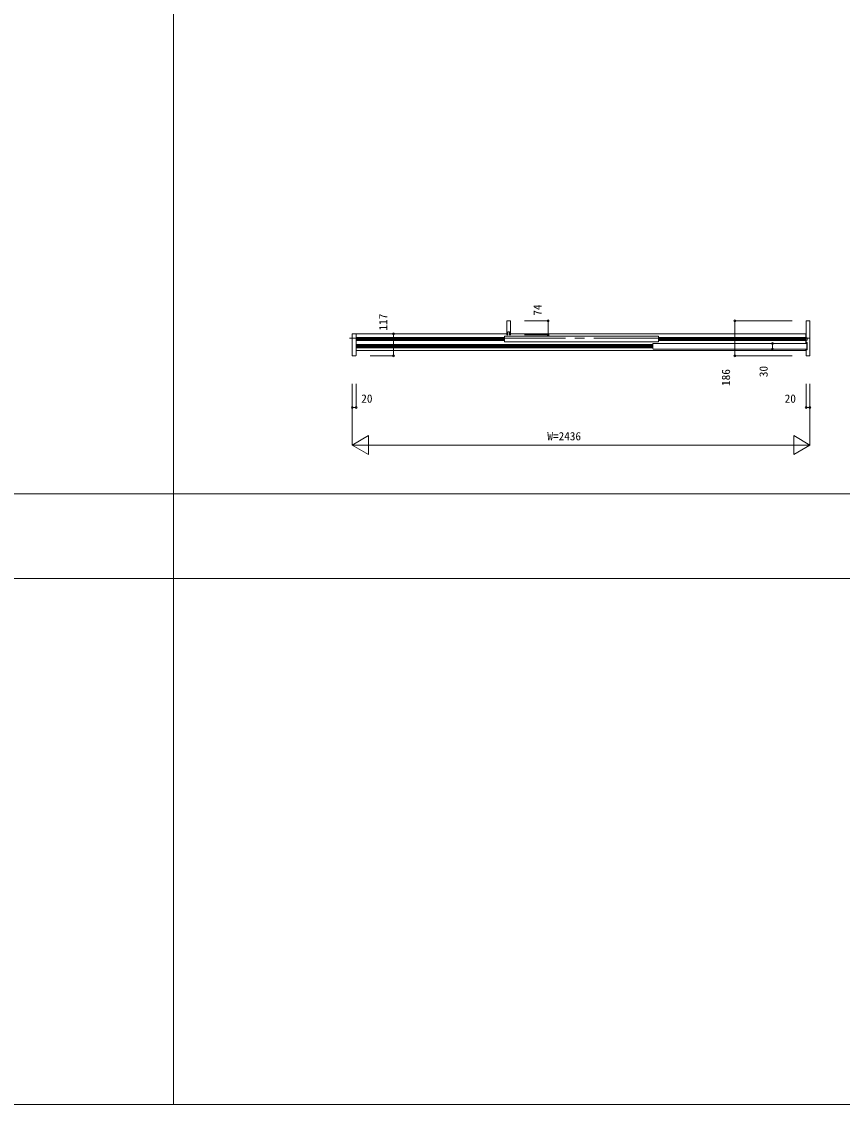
# Model space of a CAD drawing. Units: millimetres, scale not verified. Extents: x -14341 to 14341, y -10000 to 10000.
# Drawn here: x -9449 to -5080, y -10000 to -4240 of the extents above; entities that cross this region are included whole.
import ezdxf
from ezdxf.enums import TextEntityAlignment as Align

# ---------------------------------------------------------------- set-up
doc = ezdxf.new("R2010")
doc.units = ezdxf.units.MM
doc.header["$LTSCALE"] = 50
doc.linetypes.add('USER1', pattern=[13, 10, -1, 1, -1])
for name, color, linetype, lineweight in [('0-1_YKK_F1', 7, 'Continuous', 18), ('0-4_YKK_N1', 2, 'Continuous', 18), ('0-5_YKK_B1', 4, 'Continuous', 18), ('0-6_YKK_Z1', 7, 'Continuous', 18)]:
    doc.layers.add(name, color=color, linetype=linetype, lineweight=lineweight)
doc.styles.add('ＭＳ ゴシック', font='')
doc.styles.get('ＭＳ ゴシック').set_extended_font_data('MS Gothic')

msp = doc.modelspace()

# ---------------------------------------------------------------- linework, layer by layer
at = {"layer": '0-1_YKK_F1'}
for p, q in [((-8640.51, -10000), (-8640.51, 9500)), ((-14340.51, -6752.5), (14159.49, -6752.5)), ((-14340.51, -7202.5), (14159.49, -7202.5)), ((-14340.51, -10000), (14340.51, -10000))]:
    msp.add_line(p, q, dxfattribs=at)
at = {"layer": '0-4_YKK_N1'}
for p, q in [((-6772.19, -5831.5), (-6647.19, -5831.5)), ((-6647.19, -5905.5), (-6647.19, -5831.5)), ((-5653.04, -6017.5), (-5653.04, -5831.5)), ((-5348.04, -5831.5), (-5653.04, -5831.5)), ((-7594.04, -5900.5), (-7469.04, -5900.5)), ((-7469.04, -6017.5), (-7469.04, -5900.5)), ((-6772.19, -5905.5), (-6647.19, -5905.5)), ((-5453.04, -5981.5), (-5453.04, -5951.5)), ((-7594.04, -6017.5), (-7469.04, -6017.5)), ((-5348.04, -6017.5), (-5653.04, -6017.5)), ((-7689.04, -6167.5), (-7689.04, -6492.5)), ((-7668.98, -6167.5), (-7668.98, -6292.5)), ((-5253.04, -6167.5), (-5253.04, -6492.5)), ((-7688.98, -6292.5), (-7668.98, -6292.5)), ((-7689.04, -6492.5), (-7602.44, -6442.5)), ((-7602.44, -6442.5), (-7602.44, -6542.5)), ((-5339.64, -6442.5), (-5339.64, -6542.5)), ((-5339.64, -6442.5), (-5253.04, -6492.5)), ((-7689.04, -6492.5), (-7602.44, -6542.5)), ((-7688.98, -6492.5), (-5253.04, -6492.5)), ((-5339.64, -6542.5), (-5253.04, -6492.5))]:
    msp.add_line(p, q, dxfattribs=at)
msp.add_lwpolyline([(-5273.04, -6167.5), (-5273.04, -6292.5), (-5253.04, -6292.5)], dxfattribs=at)
for centre in [(-6647.19, -5831.5), (-5653.04, -5831.5), (-7469.04, -5900.5), (-6647.19, -5905.5), (-5453.04, -5951.5), (-5453.04, -5981.5), (-7469.04, -6017.5), (-5653.04, -6017.5), (-7689.04, -6292.5), (-7668.98, -6292.5), (-5273.04, -6292.5), (-5253.04, -6292.5)]:
    msp.add_circle(centre, 5, dxfattribs=at)
at = {"layer": '0-5_YKK_B1'}
for p, q in [((-6867.19, -5900.5), (-7668.04, -5900.5)), ((-7668.04, -5989), (-7668.04, -5900.5)), ((-6879.19, -5920), (-7668.04, -5920)), ((-6879.19, -5922.6), (-7668.04, -5922.6)), ((-6879.19, -5926.8), (-7668.04, -5926.8)), ((-6879.19, -5930.2), (-7668.04, -5930.2)), ((-6879.19, -5915.5), (-6877.19, -5913.5)), ((-6879.19, -5915.5), (-6879.19, -5941.5)), ((-6061.19, -5913.5), (-6877.19, -5913.5)), ((-5274.04, -5900.5), (-6847.19, -5900.5)), ((-6061.19, -5913.5), (-6059.19, -5915.5)), ((-6059.19, -5941.5), (-6059.19, -5915.5)), ((-5274.04, -5920), (-6059.19, -5920)), ((-6059.19, -5922.6), (-5274.04, -5922.6)), ((-6059.19, -5926.8), (-5274.04, -5926.8)), ((-6059.19, -5930.2), (-5274.04, -5930.2)), ((-5274.04, -5900.5), (-5274.04, -5951.5)), ((-6879.19, -5934.4), (-7668.04, -5934.4)), ((-6879.19, -5937), (-7668.04, -5937)), ((-6089.54, -5958), (-7668.04, -5958)), ((-6089.54, -5960.6), (-7668.04, -5960.6)), ((-6089.54, -5964.8), (-7668.04, -5964.8)), ((-6089.54, -5968.2), (-7668.04, -5968.2)), ((-6089.54, -5972.4), (-7668.04, -5972.4)), ((-6089.54, -5975), (-7668.04, -5975)), ((-7668.04, -5989), (-5274.04, -5989)), ((-6877.19, -5943.5), (-6879.19, -5941.5)), ((-6061.19, -5943.5), (-6877.19, -5943.5)), ((-6089.54, -5953.5), (-6087.54, -5951.5)), ((-6089.54, -5953.5), (-6089.54, -5979.5)), ((-6087.54, -5981.5), (-6089.54, -5979.5)), ((-5271.54, -5951.5), (-6087.54, -5951.5)), ((-5271.54, -5981.5), (-6087.54, -5981.5)), ((-6061.19, -5943.5), (-6059.19, -5941.5)), ((-5274.04, -5934.4), (-6059.19, -5934.4)), ((-5274.04, -5937), (-6059.19, -5937)), ((-5274.04, -5981.5), (-5274.04, -5989)), ((-5273.04, -5987.5), (-5273.04, -6015.5)), ((-5272.04, -5946.5), (-5270.04, -5946.5)), ((-5270.04, -5986.5), (-5272.04, -5986.5)), ((-5271.54, -5951.5), (-5269.54, -5953.5)), ((-5271.54, -5981.5), (-5269.54, -5979.5)), ((-5269.54, -5979.5), (-5269.54, -5953.5)), ((-5268.04, -5948.5), (-5268.04, -5984.5))]:
    msp.add_line(p, q, dxfattribs=at)
for points in [[(-6849.19, -5831.5), (-6867.19, -5831.5), (-6867.19, -5905.5), (-6861.19, -5905.5), (-6861.19, -5889.5)], [(-6861.19, -5889.5), (-6853.19, -5889.5), (-6853.19, -5905.5), (-6847.19, -5905.5), (-6847.19, -5833.5)], [(-5273.04, -5833.5), (-5273.04, -5922), (-5272.54, -5922.5), (-5268.04, -5922.5), (-5268.04, -5934.5), (-5272.54, -5934.5)], [(-5271.04, -6017.5), (-5253.04, -6017.5), (-5253.04, -5831.5), (-5271.04, -5831.5)], [(-7671.04, -6017.5), (-7689.04, -6017.5), (-7689.04, -5962.5), (-7689.04, -5900.5), (-7676.04, -5900.5)], [(-7676.04, -5900.5), (-7669.04, -5900.5), (-7669.04, -6015.5)], [(-5272.54, -5934.5), (-5273.04, -5935), (-5273.04, -5945.5)]]:
    msp.add_lwpolyline(points, dxfattribs=at)
for centre, radius, start, end in [((-6849.19, -5833.5), 2, 0, 90), ((-5271.04, -5833.5), 2, 90, 180), ((-5272.04, -5945.5), 1, 180, 270), ((-5272.04, -5987.5), 1, 90, 180), ((-5270.04, -5948.5), 2, 0, 90), ((-5270.04, -5984.5), 2, 270, 0), ((-7671.04, -6015.5), 2, 270, 0), ((-5271.04, -6015.5), 2, 180, 270)]:
    msp.add_arc(centre, radius, start, end, dxfattribs=at)
at = {"layer": '0-6_YKK_Z1', "linetype": 'USER1'}
msp.add_line((-7703.75, -5924.5), (-5238.15, -5924.5), dxfattribs=at)

# ---------------------------------------------------------------- texts
at = {"layer": '0-4_YKK_N1', "color": 7, "style": 'ＭＳ ゴシック'}
for s, p in [('74', (-6667.95, -5804.44)), ('117', (-7489.8, -5883.44)), ('186', (-5665.04, -6178.21)), ('30', (-5465.04, -6131.25))]:
    msp.add_text(s, height=43.99, rotation=90, dxfattribs=at).set_placement(p, align=Align.BOTTOM_LEFT)
for s, p in [('20', (-7641.65, -6280.5)), ('20', (-5387.63, -6280.5)), ('W=2436', (-6651.01, -6480.5))]:
    msp.add_text(s, height=43.99, dxfattribs=at).set_placement(p, align=Align.BOTTOM_LEFT)

doc.saveas('drawing.dxf')
